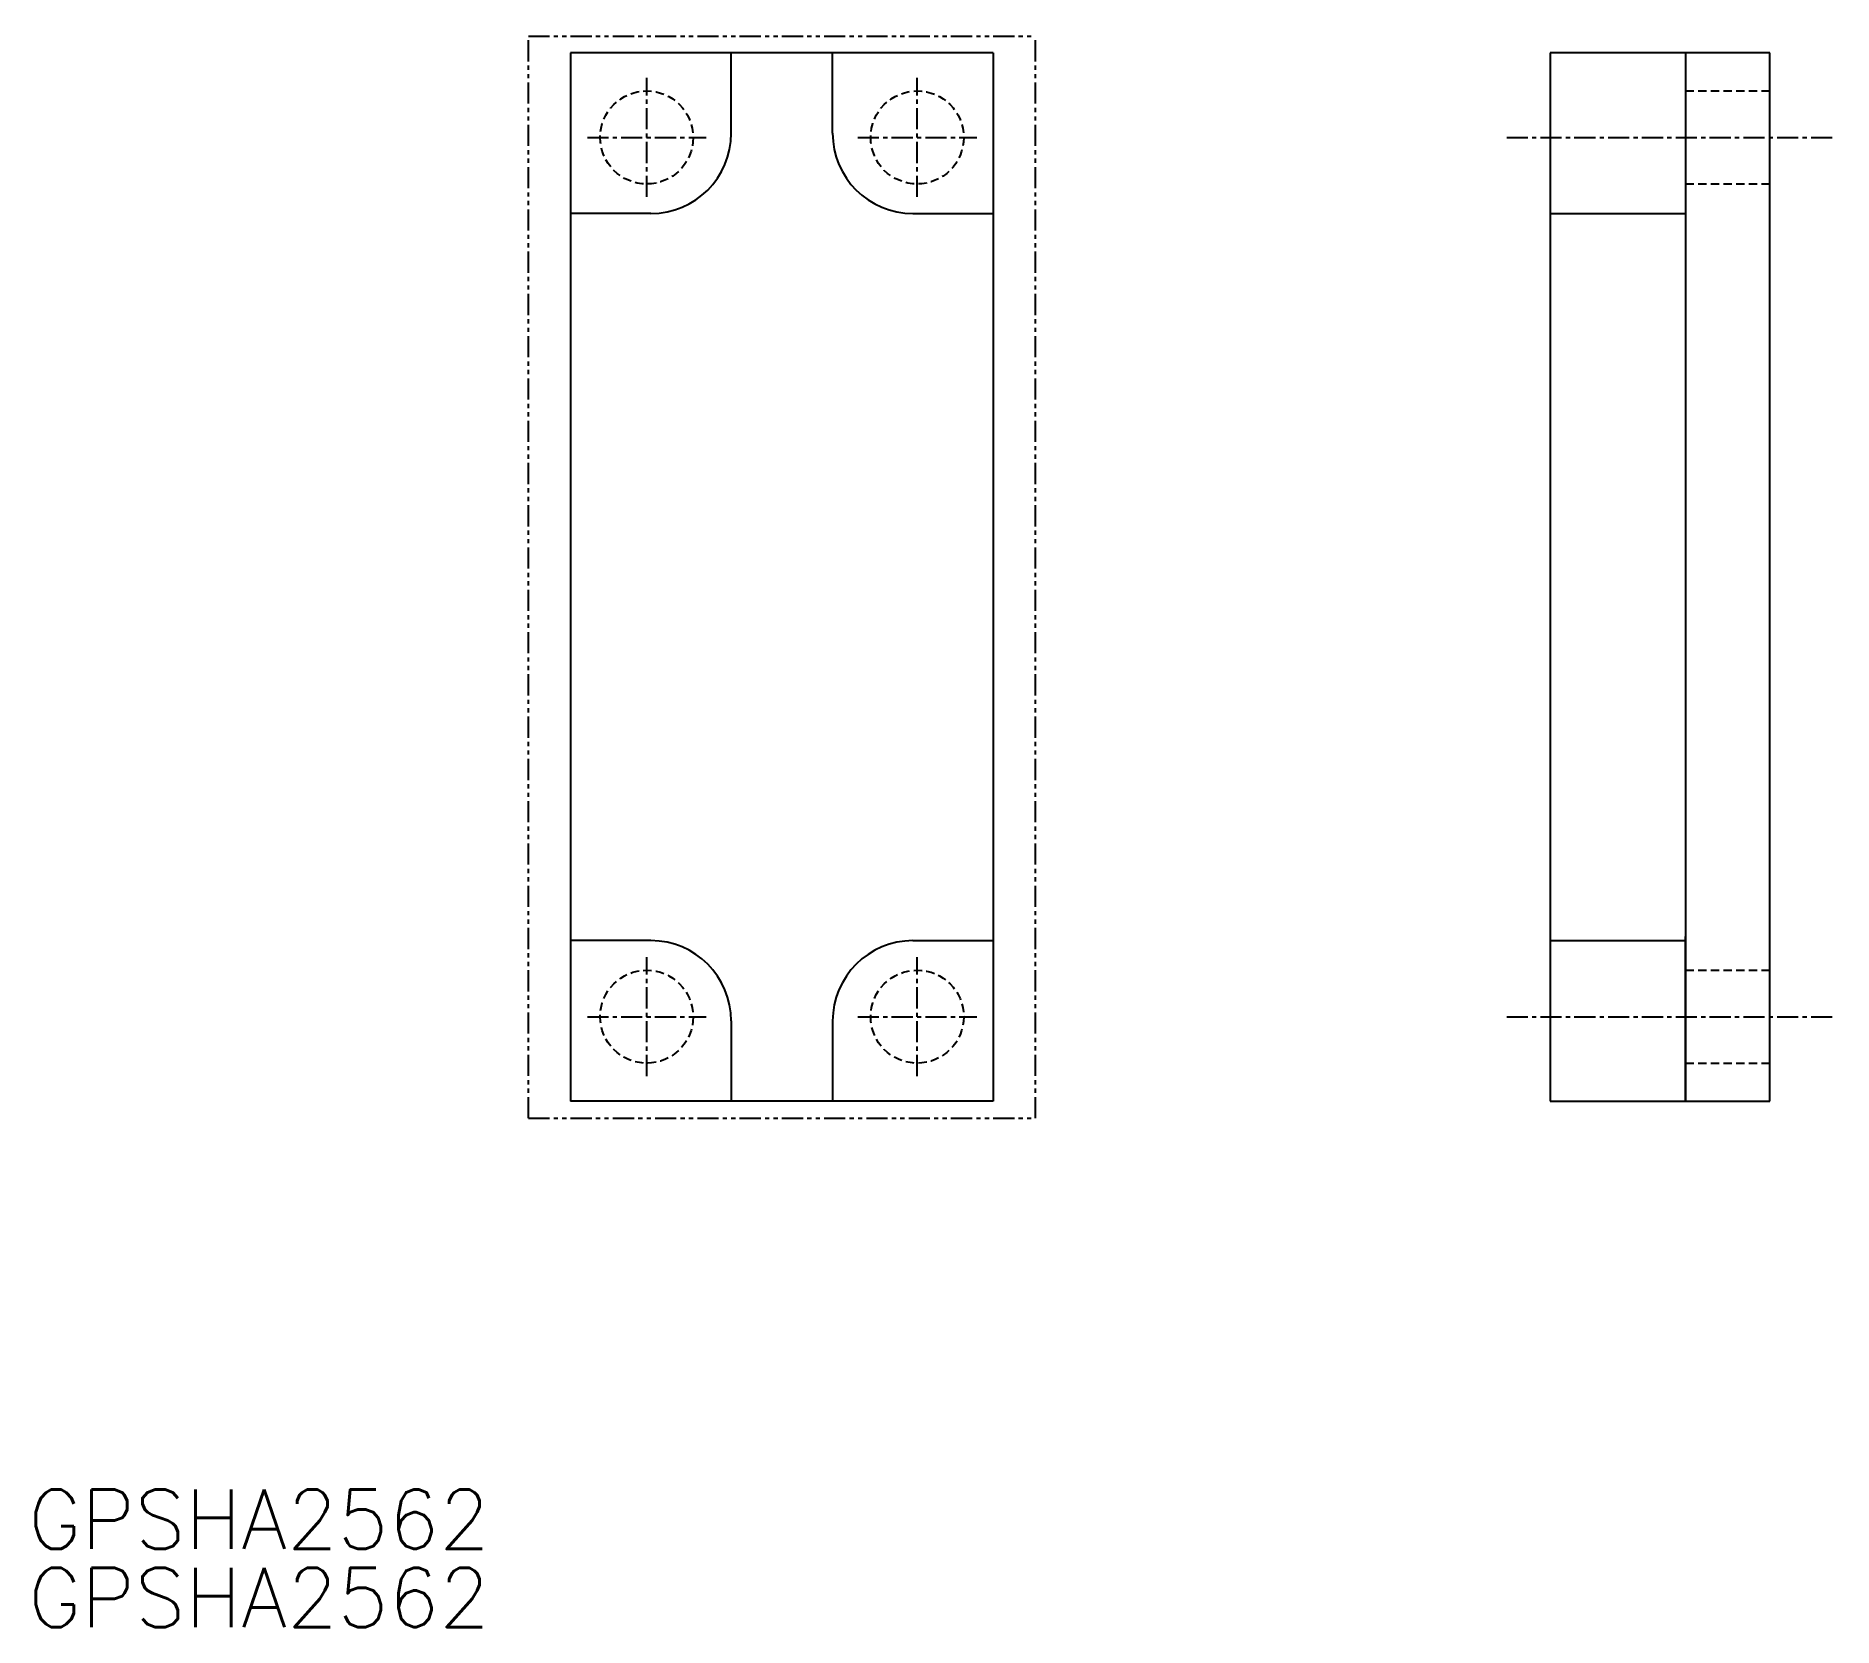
# Model space of a CAD drawing. Extents: x 28 to 135, y -37 to 57.
import ezdxf

# ---------------------------------------------------------------- set-up
doc = ezdxf.new("R2010")
doc.units = 0
for name, pattern in [('CENTER', [2, 1.25, -0.25, 0.25, -0.25]), ('DASHED', [0.75, 0.5, -0.25]), ('PHANTOM', [2.5, 1.25, -0.25, 0.25, -0.25, 0.25, -0.25])]:
    doc.linetypes.add(name, pattern=pattern)
doc.layers.get('0').update_dxf_attribs({"linetype": 'CONTINUOUS'})
doc.layers.add('CENTER', color=1, linetype='CENTER')
doc.styles.get("Standard").update_dxf_attribs({"font": 'txt.shx', "bigfont": 'extfont.shx'})

msp = doc.modelspace()

# ---------------------------------------------------------------- linework, layer by layer
at = {"color": 3, "linetype": 'PHANTOM'}
for p, q in [((57.38, 56.94), (87.38, 56.94)), ((57.38, 56.94), (87.38, 56.94)), ((57.38, -7.06), (57.38, 56.94)), ((87.38, -7.06), (87.38, 56.94)), ((57.38, -7.06), (87.38, -7.06))]:
    msp.add_line(p, q, dxfattribs=at)
at = {"color": 7, "linetype": 'CONTINUOUS'}
for p, q in [((84.88, 55.94), (59.88, 55.94)), ((59.88, 55.94), (59.88, -6.06)), ((69.38, 51.19), (69.38, 55.94)), ((75.38, 51.19), (75.38, 55.94)), ((84.88, 55.94), (84.88, -6.06)), ((117.82, 55.94), (117.82, -6.06)), ((130.82, 55.94), (117.82, 55.94)), ((117.82, 55.69), (117.82, 46.19)), ((125.82, 55.94), (125.82, -6.06)), ((125.82, 55.94), (125.82, 46.19)), ((130.82, -6.06), (130.82, 55.94)), ((64.63, 46.44), (59.88, 46.44)), ((80.13, 46.44), (84.88, 46.44)), ((117.82, 46.44), (125.82, 46.44)), ((64.63, 3.44), (59.88, 3.44)), ((80.13, 3.44), (84.88, 3.44)), ((117.82, 3.44), (125.82, 3.44)), ((125.82, -6.06), (125.82, 3.69)), ((69.38, -1.31), (69.38, -6.06)), ((75.38, -1.31), (75.38, -6.06)), ((84.88, -6.06), (59.88, -6.06)), ((117.82, -6.06), (130.82, -6.06))]:
    msp.add_line(p, q, dxfattribs=at)
at = {"color": 3, "linetype": 'DASHED'}
for p, q in [((125.82, 53.69), (130.82, 53.69)), ((125.82, 48.19), (130.82, 48.19)), ((125.82, 1.69), (130.82, 1.69)), ((125.82, -3.81), (130.82, -3.81))]:
    msp.add_line(p, q, dxfattribs=at)
for centre in [(64.38, 50.94), (80.38, 50.94), (64.38, -1.06), (80.38, -1.06)]:
    msp.add_circle(centre, 2.75, dxfattribs=at)
at = {"color": 7, "linetype": 'CONTINUOUS'}
for centre, start, end in [((64.63, 51.19), 270, 0), ((80.13, 51.19), 180, 270), ((64.63, -1.31), 0, 90), ((80.13, -1.31), 90, 180)]:
    msp.add_arc(centre, 4.75, start, end, dxfattribs=at)
at = {"layer": 'CENTER', "color": 1, "linetype": 'CENTER'}
for p, q in [((64.38, 47.43), (64.38, 54.46)), ((80.38, 47.43), (80.38, 54.46)), ((60.87, 50.94), (67.9, 50.94)), ((76.87, 50.94), (83.9, 50.94)), ((115.25, 50.94), (134.55, 50.94)), ((64.38, -4.57), (64.38, 2.46)), ((80.38, -4.57), (80.38, 2.46)), ((60.87, -1.06), (67.9, -1.06)), ((76.87, -1.06), (83.9, -1.06)), ((115.25, -1.06), (134.55, -1.06))]:
    msp.add_line(p, q, dxfattribs=at)

# ---------------------------------------------------------------- texts
at = {"color": 7, "linetype": 'CONTINUOUS'}
for p in [(27.8, -32.53), (27.8, -37.16)]:
    msp.add_text('GPSHA2562', height=3.5, dxfattribs=at).set_placement(p)

doc.saveas('drawing.dxf')
